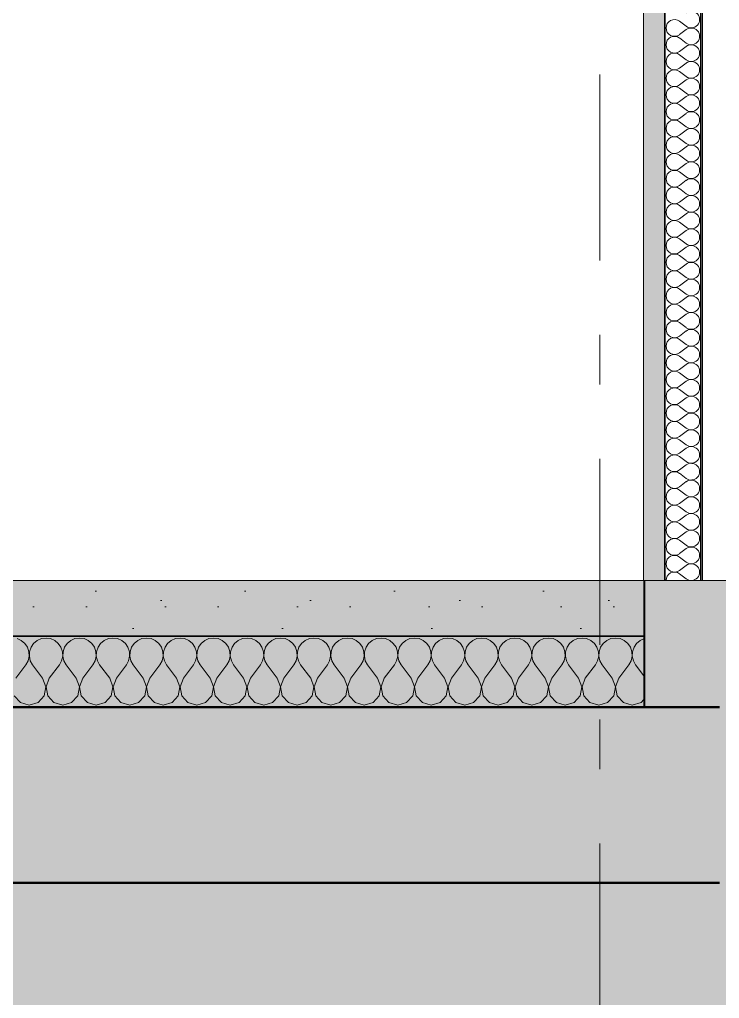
# Model space of a CAD drawing. Header units: millimetres. Extents: x -46868 to 156519, y -87156 to 18123.
# Drawn here: x 121280 to 122275, y -83250 to -81858 of the extents above; entities that cross this region are included whole.
import ezdxf
from ezdxf.enums import TextEntityAlignment as Align

# ---------------------------------------------------------------- set-up
doc = ezdxf.new("R2010")
doc.units = ezdxf.units.MM
doc.header["$MEASUREMENT"] = 0
for name, pattern in [('Dashed', [2822.222233, 1411.111116, -1411.111116]), ('Double Dashed', [546.805537, 264.583325, -105.833328, 70.555556, -105.833328]), ('Wipeout_Contour', [1000, 0, -1000])]:
    doc.linetypes.add(name, pattern=pattern)
for name, color, linetype, lineweight, true_color in [('0_Pen_No__105', 7, 'Continuous', 15, 0xa6a6a6), ('A-230-M_FLOOR.IFC Import_Pen_No__29', 7, 'Continuous', 50, 0x2a2a2a), ('HATCHING_Pen_No__145', 7, 'Continuous', 0, 0xa6a6a6), ('New_A-15-MG_Structural_Grid_Phase_2_Pen_No__222', 7, 'Continuous', 13, 0x65af33), ('New_A-20-M_Floor_Slab_Pen_No__107', 7, 'Continuous', 15, 0xa6a6a6), ('New_A-20-M_Floor_Slab_Pen_No__109', 7, 'Continuous', 15, 0xa6a6a6), ('New_A-20-M_Floor_Slab_Pen_No__162', 7, 'Continuous', 0, 0xe47200), ('New_A-25-M_Wall_Int_Pen_No__107', 7, 'Continuous', 15, 0xa6a6a6), ('New_A-25-M_Wall_Int_Pen_No__81', 7, 'Continuous', 20, 0x6a6a6a), ('S-280-M_STRUCT_FRAME.IFC Import_Pen_No__104', 7, 'Continuous', 15, 0xa6a6a6)]:
    doc.layers.add(name, color=color, linetype=linetype, lineweight=lineweight, true_color=true_color)
for name, color, linetype in [('A-230-M_FLOOR.IFC Import', 7, 'Continuous'), ('New_A-15-MG_Structural_Grid_Phase_2', 7, 'Continuous'), ('New_A-20-M_Floor_Slab', 7, 'Continuous'), ('New_A-25-M_Wall_Int', 7, 'Continuous'), ('S-280-M_STRUCT_FRAME.IFC Import', 7, 'Continuous')]:
    doc.layers.add(name, color=color, linetype=linetype)
for name, color, linetype, lineweight in [('A-230-M_FLOOR.IFC Import_Pen_No__160', 5, 'Continuous', 200), ('A-35-M_FFE_Sanitary_Pen_No__87', 8, 'Continuous', 20), ('New_A-20-M_Floor_Slab_Pen_No__1', 7, 'Continuous', 13), ('New_A-20-M_Floor_Slab_Pen_No__89', 8, 'Continuous', 20), ('New_A-25-M_Wall_Int_Pen_No__1', 7, 'Continuous', 13), ('New_A-25-M_Wall_Int_Pen_No__150', 7, 'Continuous', 0), ('New_A-25-M_Wall_Int_Pen_No__87', 8, 'Continuous', 20)]:
    doc.layers.add(name, color=color, linetype=linetype, lineweight=lineweight)
doc.styles.add('GENERATED_STYLE_1', font='')
doc.styles.get('GENERATED_STYLE_1').set_extended_font_data('Swis721 BT')

# ---------------------------------------------------------------- blocks, each defined once
blk = doc.blocks.new('*X29', base_point=(84174.4, -82656))
at = {"layer": 'New_A-25-M_Wall_Int_Pen_No__150', "linetype": 'Continuous'}
for p, q in [((122227.2, -81867.9), (122217.7, -81860.7)), ((122227.2, -81872.6), (122217.7, -81879.8)), ((122227.2, -81891.7), (122217.7, -81884.5)), ((122227.2, -81896.4), (122217.7, -81903.6)), ((122227.2, -81915.5), (122217.7, -81908.3)), ((122227.2, -81920.3), (122217.7, -81927.4)), ((122227.2, -81939.3), (122217.7, -81932.2)), ((122227.2, -81944.1), (122217.7, -81951.2)), ((122227.2, -81963.1), (122217.7, -81956)), ((122227.2, -81967.9), (122217.7, -81975)), ((122227.2, -81986.9), (122217.7, -81979.8)), ((122227.2, -81991.7), (122217.7, -81998.8)), ((122227.2, -82010.7), (122217.7, -82003.6)), ((122227.2, -82015.5), (122217.7, -82022.6)), ((122227.2, -82034.6), (122217.7, -82027.4)), ((122227.2, -82039.3), (122217.7, -82046.5)), ((122227.2, -82058.4), (122217.7, -82051.2)), ((122227.2, -82063.1), (122217.7, -82070.3)), ((122227.2, -82082.2), (122217.7, -82075)), ((122227.2, -82086.9), (122217.7, -82094.1)), ((122227.2, -82106), (122217.7, -82098.8)), ((122227.2, -82110.7), (122217.7, -82117.9)), ((122227.2, -82129.8), (122217.7, -82122.7)), ((122227.2, -82134.6), (122217.7, -82141.7)), ((122227.2, -82153.6), (122217.7, -82146.5)), ((122227.2, -82158.4), (122217.7, -82165.5)), ((122227.2, -82177.4), (122217.7, -82170.3)), ((122227.2, -82182.2), (122217.7, -82189.3)), ((122227.2, -82201.2), (122217.7, -82194.1)), ((122227.2, -82206), (122217.7, -82213.1)), ((122227.2, -82225), (122217.7, -82217.9)), ((122227.2, -82229.8), (122217.7, -82237)), ((122227.2, -82248.9), (122217.7, -82241.7)), ((122227.2, -82253.6), (122217.7, -82260.8)), ((122227.2, -82272.7), (122217.7, -82265.5)), ((122227.2, -82277.4), (122217.7, -82284.6)), ((122227.2, -82296.5), (122217.7, -82289.3)), ((122227.2, -82301.2), (122217.7, -82308.4)), ((122227.2, -82320.3), (122217.7, -82313.1)), ((122227.2, -82325.1), (122217.7, -82332.2)), ((122227.2, -82344.1), (122217.7, -82337)), ((122227.2, -82348.9), (122217.7, -82356)), ((122227.2, -82367.9), (122217.7, -82360.8)), ((122227.2, -82372.7), (122217.7, -82379.8)), ((122227.2, -82391.7), (122217.7, -82384.6)), ((122227.2, -82396.5), (122217.7, -82403.6)), ((122227.2, -82415.5), (122217.7, -82408.4)), ((122227.2, -82420.3), (122217.7, -82427.4)), ((122227.2, -82439.4), (122217.7, -82432.2)), ((122227.2, -82444.1), (122217.7, -82451.3)), ((122227.2, -82463.2), (122217.7, -82456)), ((122227.2, -82467.9), (122217.7, -82475.1)), ((122227.2, -82487), (122217.7, -82479.8)), ((122227.2, -82491.7), (122217.7, -82498.9)), ((122227.2, -82510.8), (122217.7, -82503.6)), ((122227.2, -82515.5), (122217.7, -82522.7)), ((122227.2, -82534.6), (122217.7, -82527.5)), ((122227.2, -82539.4), (122217.7, -82546.5)), ((122227.2, -82558.4), (122217.7, -82551.3)), ((122227.2, -82563.2), (122217.7, -82570.3)), ((122227.2, -82582.2), (122217.7, -82575.1)), ((122227.2, -82587), (122217.7, -82594.1)), ((122227.2, -82606), (122217.7, -82598.9)), ((122227.2, -82610.8), (122217.7, -82617.9)), ((122227.2, -82629.8), (122217.7, -82622.7)), ((122227.2, -82634.6), (122217.7, -82641.7)), ((122227.2, -82653.7), (122217.7, -82646.5))]:
    blk.add_line(p, q, dxfattribs=at)
for centre, start, end in [((122234.4, -81858.3), 233.1301, 126.8699), ((122210.5, -81870.3), 53.1301, 180), ((122210.5, -81870.3), 180, 306.8699), ((122210.5, -81894.1), 53.1301, 180), ((122234.4, -81882.2), 233.1301, 126.8699), ((122210.5, -81894.1), 180, 306.8699), ((122234.4, -81906), 233.1301, 126.8699), ((122210.5, -81917.9), 53.1301, 180), ((122210.5, -81917.9), 180, 306.8699), ((122234.4, -81929.8), 233.1301, 126.8699), ((122210.5, -81941.7), 53.1301, 180), ((122210.5, -81941.7), 180, 306.8699), ((122234.4, -81953.6), 233.1301, 126.8699), ((122210.5, -81965.5), 53.1301, 180), ((122210.5, -81965.5), 180, 306.8699), ((122234.4, -81977.4), 233.1301, 126.8699), ((122210.5, -81989.3), 53.1301, 180), ((122210.5, -81989.3), 180, 306.8699), ((122234.4, -82001.2), 233.1301, 126.8699), ((122210.5, -82013.1), 53.1301, 180), ((122210.5, -82013.1), 180, 306.8699), ((122234.4, -82025), 233.1301, 126.8699), ((122210.5, -82036.9), 53.1301, 180), ((122210.5, -82036.9), 180, 306.8699), ((122210.5, -82060.7), 53.1301, 180), ((122234.4, -82048.8), 233.1301, 126.8699), ((122210.5, -82060.7), 180, 306.8699), ((122234.4, -82072.6), 233.1301, 126.8699), ((122210.5, -82084.6), 53.1301, 180), ((122210.5, -82084.6), 180, 306.8699), ((122234.4, -82096.5), 233.1301, 126.8699), ((122210.5, -82108.4), 53.1301, 180), ((122210.5, -82108.4), 180, 306.8699), ((122234.4, -82120.3), 233.1301, 126.8699), ((122210.5, -82132.2), 53.1301, 180), ((122210.5, -82132.2), 180, 306.8699), ((122234.4, -82144.1), 233.1301, 126.8699), ((122210.5, -82156), 53.1301, 180), ((122210.5, -82156), 180, 306.8699), ((122234.4, -82167.9), 233.1301, 126.8699), ((122210.5, -82179.8), 53.1301, 180), ((122210.5, -82179.8), 180, 306.8699), ((122234.4, -82191.7), 233.1301, 126.8699), ((122210.5, -82203.6), 53.1301, 180), ((122210.5, -82203.6), 180, 306.8699), ((122210.5, -82227.4), 53.1301, 180), ((122234.4, -82215.5), 233.1301, 126.8699), ((122210.5, -82227.4), 180, 306.8699), ((122234.4, -82239.3), 233.1301, 126.8699), ((122210.5, -82251.2), 53.1301, 180), ((122210.5, -82251.2), 180, 306.8699), ((122234.4, -82263.1), 233.1301, 126.8699), ((122210.5, -82275), 53.1301, 180), ((122210.5, -82275), 180, 306.8699), ((122210.5, -82298.9), 53.1301, 180), ((122234.4, -82287), 233.1301, 126.8699), ((122210.5, -82298.9), 180, 306.8699), ((122234.4, -82310.8), 233.1301, 126.8699), ((122210.5, -82322.7), 53.1301, 180), ((122210.5, -82322.7), 180, 306.8699), ((122234.4, -82334.6), 233.1301, 126.8699), ((122210.5, -82346.5), 53.1301, 180), ((122210.5, -82346.5), 180, 306.8699), ((122234.4, -82358.4), 233.1301, 126.8699), ((122210.5, -82370.3), 53.1301, 180), ((122210.5, -82370.3), 180, 306.8699), ((122234.4, -82382.2), 233.1301, 126.8699), ((122210.5, -82394.1), 53.1301, 180), ((122210.5, -82394.1), 180, 306.8699), ((122234.4, -82406), 233.1301, 126.8699), ((122210.5, -82417.9), 53.1301, 180), ((122210.5, -82417.9), 180, 306.8699), ((122234.4, -82429.8), 233.1301, 126.8699), ((122210.5, -82441.7), 53.1301, 180), ((122210.5, -82441.7), 180, 306.8699), ((122210.5, -82465.5), 53.1301, 180), ((122234.4, -82453.6), 233.1301, 126.8699), ((122210.5, -82465.5), 180, 306.8699), ((122234.4, -82477.4), 233.1301, 126.8699), ((122210.5, -82489.4), 53.1301, 180), ((122210.5, -82489.4), 180, 306.8699), ((122234.4, -82501.3), 233.1301, 126.8699), ((122210.5, -82513.2), 53.1301, 180), ((122210.5, -82513.2), 180, 306.8699), ((122234.4, -82525.1), 233.1301, 126.8699), ((122210.5, -82537), 53.1301, 180), ((122210.5, -82537), 180, 306.8699), ((122234.4, -82548.9), 233.1301, 126.8699), ((122210.5, -82560.8), 53.1301, 180), ((122210.5, -82560.8), 180, 306.8699), ((122234.4, -82572.7), 233.1301, 126.8699), ((122210.5, -82584.6), 53.1301, 180), ((122210.5, -82584.6), 180, 306.8699), ((122234.4, -82596.5), 233.1301, 126.8699), ((122210.5, -82608.4), 53.1301, 180), ((122210.5, -82608.4), 180, 306.8699), ((122210.5, -82632.2), 53.1301, 180), ((122234.4, -82620.3), 233.1301, 126.8699), ((122210.5, -82632.2), 180, 306.8699), ((122234.4, -82644.1), 233.1301, 126.8699), ((122210.5, -82656), 53.1301, 180)]:
    blk.add_arc(centre, 11.9, start, end, dxfattribs=at)
blk = doc.blocks.new('Section Elem_3_1', base_point=(84174.4, -82656))
at = {"color": 254, "linetype": 'Wipeout_Contour', "lineweight": 0, "ltscale": 1709175.96937668}
blk.add_wipeout([(122248.5, -70688), (122248.5, -82656), (122250.6, -82656), (122250.6, -71358.6), (122248.7, -71358.6), (122248.7, -71347.7), (122250.4, -71347.7), (122250.4, -70966.9), (122248.7, -70966.9), (122248.7, -70956), (122250.6, -70956), (122250.6, -70688)], dxfattribs=at).dxf.layer = 'New_A-25-M_Wall_Int'
at = {"color": 254, "linetype": 'Wipeout_Contour', "lineweight": 0, "ltscale": 577937.175858}
blk.add_wipeout([(122162.3, -71358.6), (122155, -71358.6), (122155, -82656), (122162.3, -82656)], dxfattribs=at).dxf.layer = 'New_A-25-M_Wall_Int'
at = {"layer": 'New_A-25-M_Wall_Int_Pen_No__81', "linetype": 'Continuous', "lineweight": 0, "true_color": 0x353535}
blk.add_hatch(color=250, dxfattribs=at).paths.add_polyline_path([(122247.5, -70688), (122247.5, -82656), (122248.5, -82656), (122248.5, -70688)])
at = {"color": 254, "linetype": 'Wipeout_Contour', "lineweight": 0, "ltscale": 577956.501977}
blk.add_wipeout([(122162.3, -71358.6), (122162.3, -82656), (122166.4, -82656), (122166.4, -71358.6)], dxfattribs=at).dxf.layer = 'New_A-25-M_Wall_Int'
at = {"layer": 'New_A-25-M_Wall_Int_Pen_No__107', "linetype": 'Continuous'}
blk.add_hatch(color=256, dxfattribs=at).paths.add_polyline_path([(122166.4, -70688), (122166.4, -82656), (122181.4, -82656), (122181.4, -70688)])
at = {"layer": 'New_A-25-M_Wall_Int_Pen_No__1', "linetype": 'Continuous'}
blk.add_line((122166.4, -70688), (122166.4, -82656), dxfattribs=at)
at = {"color": 254, "linetype": 'Wipeout_Contour', "lineweight": 0, "ltscale": 577479.152142}
blk.add_wipeout([(122247.5, -70688), (122197.4, -70688), (122197.4, -82656), (122247.5, -82656)], dxfattribs=at).dxf.layer = 'New_A-25-M_Wall_Int'
at = {"layer": 'New_A-25-M_Wall_Int_Pen_No__107', "linetype": 'Continuous'}
blk.add_hatch(color=256, dxfattribs=at).paths.add_polyline_path([(122196.4, -70688), (122181.4, -70688), (122181.4, -82656), (122196.4, -82656)])
at = {"layer": 'New_A-25-M_Wall_Int_Pen_No__81', "linetype": 'Continuous', "lineweight": 0, "true_color": 0x353535}
blk.add_hatch(color=250, dxfattribs=at).paths.add_polyline_path([(122197.4, -70688), (122196.4, -70688), (122196.4, -82656), (122197.4, -82656)])
at = {"layer": 'New_A-25-M_Wall_Int_Pen_No__1', "linetype": 'Continuous'}
for p, q in [((122196.4, -70688), (122196.4, -82656)), ((122197.4, -70688), (122197.4, -82656)), ((122247.5, -70688), (122247.5, -82656)), ((122248.5, -70688), (122248.5, -82656))]:
    blk.add_line(p, q, dxfattribs=at)
at = {"layer": 'New_A-25-M_Wall_Int_Pen_No__1', "linetype": 'Continuous', "flags": 128}
blk.add_lwpolyline([(122248.5, -82656), (122247.5, -82656), (122197.4, -82656), (122196.4, -82656), (122181.4, -82656), (122167.2, -82656)], dxfattribs=at)
at = {"layer": 'New_A-25-M_Wall_Int_Pen_No__87', "linetype": 'Continuous'}
for p, q in [((122250.6, -71358.6), (122250.6, -82656)), ((122250.6, -82656), (122248.5, -82656))]:
    blk.add_line(p, q, dxfattribs=at)
at = {"layer": 'New_A-25-M_Wall_Int', "lineweight": 0}
blk.add_blockref('*X29', (84174.4, -82656), dxfattribs=at)
blk = doc.blocks.new('*X84', base_point=(84174.4, -82656))
at = {"layer": 'New_A-20-M_Floor_Slab_Pen_No__107', "linetype": 'Continuous'}
for p, q in [((121282.2, -82741.5), (121276.2, -82738.8)), ((121287.2, -82745.7), (121282.2, -82741.5)), ((121291, -82751.1), (121287.2, -82745.7)), ((121299.7, -82745.7), (121296, -82751.1)), ((121304.8, -82741.5), (121299.7, -82745.7)), ((121310.8, -82738.8), (121304.8, -82741.5)), ((121317.3, -82737.9), (121310.8, -82738.8)), ((121323.8, -82738.8), (121317.3, -82737.9)), ((121329.8, -82741.5), (121323.8, -82738.8)), ((121334.8, -82745.7), (121329.8, -82741.5)), ((121338.6, -82751.1), (121334.8, -82745.7)), ((121347.3, -82745.7), (121343.6, -82751.1)), ((121352.4, -82741.5), (121347.3, -82745.7)), ((121358.4, -82738.8), (121352.4, -82741.5)), ((121364.9, -82737.9), (121358.4, -82738.8)), ((121371.4, -82738.8), (121364.9, -82737.9)), ((121377.4, -82741.5), (121371.4, -82738.8)), ((121382.5, -82745.7), (121377.4, -82741.5)), ((121386.2, -82751.1), (121382.5, -82745.7)), ((121394.9, -82745.7), (121391.2, -82751.1)), ((121400, -82741.5), (121394.9, -82745.7)), ((121406, -82738.8), (121400, -82741.5)), ((121412.5, -82737.9), (121406, -82738.8)), ((121419, -82738.8), (121412.5, -82737.9)), ((121425, -82741.5), (121419, -82738.8)), ((121430.1, -82745.7), (121425, -82741.5)), ((121433.8, -82751.1), (121430.1, -82745.7)), ((121442.6, -82745.7), (121438.8, -82751.1)), ((121447.6, -82741.5), (121442.6, -82745.7)), ((121453.6, -82738.8), (121447.6, -82741.5)), ((121460.1, -82737.9), (121453.6, -82738.8)), ((121466.6, -82738.8), (121460.1, -82737.9)), ((121472.6, -82741.5), (121466.6, -82738.8)), ((121477.7, -82745.7), (121472.6, -82741.5)), ((121481.4, -82751.1), (121477.7, -82745.7)), ((121490.2, -82745.7), (121486.5, -82751.1)), ((121495.2, -82741.5), (121490.2, -82745.7)), ((121501.2, -82738.8), (121495.2, -82741.5)), ((121507.8, -82737.9), (121501.2, -82738.8)), ((121514.3, -82738.8), (121507.8, -82737.9)), ((121520.3, -82741.5), (121514.3, -82738.8)), ((121525.3, -82745.7), (121520.3, -82741.5)), ((121529, -82751.1), (121525.3, -82745.7)), ((121537.8, -82745.7), (121534.1, -82751.1)), ((121542.9, -82741.5), (121537.8, -82745.7)), ((121548.9, -82738.8), (121542.9, -82741.5)), ((121555.4, -82737.9), (121548.9, -82738.8)), ((121561.9, -82738.8), (121555.4, -82737.9)), ((121567.9, -82741.5), (121561.9, -82738.8)), ((121572.9, -82745.7), (121567.9, -82741.5)), ((121576.7, -82751.1), (121572.9, -82745.7)), ((121585.4, -82745.7), (121581.7, -82751.1)), ((121590.5, -82741.5), (121585.4, -82745.7)), ((121596.5, -82738.8), (121590.5, -82741.5)), ((121603, -82737.9), (121596.5, -82738.8)), ((121609.5, -82738.8), (121603, -82737.9)), ((121615.5, -82741.5), (121609.5, -82738.8)), ((121620.6, -82745.7), (121615.5, -82741.5)), ((121624.3, -82751.1), (121620.6, -82745.7)), ((121633, -82745.7), (121629.3, -82751.1)), ((121638.1, -82741.5), (121633, -82745.7)), ((121644.1, -82738.8), (121638.1, -82741.5)), ((121650.6, -82737.9), (121644.1, -82738.8)), ((121657.1, -82738.8), (121650.6, -82737.9)), ((121663.1, -82741.5), (121657.1, -82738.8)), ((121668.2, -82745.7), (121663.1, -82741.5)), ((121671.9, -82751.1), (121668.2, -82745.7)), ((121680.7, -82745.7), (121676.9, -82751.1)), ((121685.7, -82741.5), (121680.7, -82745.7)), ((121691.7, -82738.8), (121685.7, -82741.5)), ((121698.2, -82737.9), (121691.7, -82738.8)), ((121704.7, -82738.8), (121698.2, -82737.9)), ((121710.7, -82741.5), (121704.7, -82738.8)), ((121715.8, -82745.7), (121710.7, -82741.5)), ((121719.5, -82751.1), (121715.8, -82745.7)), ((121728.3, -82745.7), (121724.5, -82751.1)), ((121733.3, -82741.5), (121728.3, -82745.7)), ((121739.3, -82738.8), (121733.3, -82741.5)), ((121745.8, -82737.9), (121739.3, -82738.8)), ((121752.4, -82738.8), (121745.8, -82737.9)), ((121758.4, -82741.5), (121752.4, -82738.8)), ((121763.4, -82745.7), (121758.4, -82741.5)), ((121767.1, -82751.1), (121763.4, -82745.7)), ((121775.9, -82745.7), (121772.2, -82751.1)), ((121780.9, -82741.5), (121775.9, -82745.7)), ((121787, -82738.8), (121780.9, -82741.5)), ((121793.5, -82737.9), (121787, -82738.8)), ((121800, -82738.8), (121793.5, -82737.9)), ((121806, -82741.5), (121800, -82738.8)), ((121811, -82745.7), (121806, -82741.5)), ((121814.8, -82751.1), (121811, -82745.7)), ((121823.5, -82745.7), (121819.8, -82751.1)), ((121828.6, -82741.5), (121823.5, -82745.7)), ((121834.6, -82738.8), (121828.6, -82741.5)), ((121841.1, -82737.9), (121834.6, -82738.8)), ((121847.6, -82738.8), (121841.1, -82737.9)), ((121853.6, -82741.5), (121847.6, -82738.8)), ((121858.7, -82745.7), (121853.6, -82741.5)), ((121862.4, -82751.1), (121858.7, -82745.7)), ((121871.1, -82745.7), (121867.4, -82751.1)), ((121876.2, -82741.5), (121871.1, -82745.7)), ((121882.2, -82738.8), (121876.2, -82741.5)), ((121888.7, -82737.9), (121882.2, -82738.8)), ((121895.2, -82738.8), (121888.7, -82737.9)), ((121901.2, -82741.5), (121895.2, -82738.8)), ((121906.3, -82745.7), (121901.2, -82741.5)), ((121910, -82751.1), (121906.3, -82745.7)), ((121918.7, -82745.7), (121915, -82751.1)), ((121923.8, -82741.5), (121918.7, -82745.7)), ((121929.8, -82738.8), (121923.8, -82741.5)), ((121936.3, -82737.9), (121929.8, -82738.8)), ((121942.8, -82738.8), (121936.3, -82737.9)), ((121948.8, -82741.5), (121942.8, -82738.8)), ((121953.9, -82745.7), (121948.8, -82741.5)), ((121957.6, -82751.1), (121953.9, -82745.7)), ((121966.4, -82745.7), (121962.6, -82751.1)), ((121971.4, -82741.5), (121966.4, -82745.7)), ((121977.4, -82738.8), (121971.4, -82741.5)), ((121983.9, -82737.9), (121977.4, -82738.8)), ((121990.4, -82738.8), (121983.9, -82737.9)), ((121996.5, -82741.5), (121990.4, -82738.8)), ((122001.5, -82745.7), (121996.5, -82741.5)), ((122005.2, -82751.1), (122001.5, -82745.7)), ((122014, -82745.7), (122010.3, -82751.1)), ((122019, -82741.5), (122014, -82745.7)), ((122025.1, -82738.8), (122019, -82741.5)), ((122031.6, -82737.9), (122025.1, -82738.8)), ((122038.1, -82738.8), (122031.6, -82737.9)), ((122044.1, -82741.5), (122038.1, -82738.8)), ((122049.1, -82745.7), (122044.1, -82741.5)), ((122052.9, -82751.1), (122049.1, -82745.7)), ((122061.6, -82745.7), (122057.9, -82751.1)), ((122066.7, -82741.5), (122061.6, -82745.7)), ((122072.7, -82738.8), (122066.7, -82741.5)), ((122079.2, -82737.9), (122072.7, -82738.8)), ((122085.7, -82738.8), (122079.2, -82737.9)), ((122091.7, -82741.5), (122085.7, -82738.8)), ((122096.8, -82745.7), (122091.7, -82741.5)), ((122100.5, -82751.1), (122096.8, -82745.7)), ((122109.2, -82745.7), (122105.5, -82751.1)), ((122114.3, -82741.5), (122109.2, -82745.7)), ((122120.3, -82738.8), (122114.3, -82741.5)), ((122126.8, -82737.9), (122120.3, -82738.8)), ((122133.3, -82738.8), (122126.8, -82737.9)), ((122139.3, -82741.5), (122133.3, -82738.8)), ((122144.4, -82745.7), (122139.3, -82741.5)), ((122148.1, -82751.1), (122144.4, -82745.7)), ((122156.8, -82745.7), (122153.1, -82751.1)), ((122161.9, -82741.5), (122156.8, -82745.7)), ((122167.2, -82739.1), (122161.9, -82741.5)), ((121293.1, -82757.3), (121291, -82751.1)), ((121293.4, -82763.9), (121293.1, -82757.3)), ((121293.9, -82757.3), (121293.6, -82763.9)), ((121296, -82751.1), (121293.9, -82757.3)), ((121340.7, -82757.3), (121338.6, -82751.1)), ((121341, -82763.9), (121340.7, -82757.3)), ((121341.5, -82757.3), (121341.2, -82763.9)), ((121343.6, -82751.1), (121341.5, -82757.3)), ((121388.3, -82757.3), (121386.2, -82751.1)), ((121388.6, -82763.9), (121388.3, -82757.3)), ((121389.1, -82757.3), (121388.8, -82763.9)), ((121391.2, -82751.1), (121389.1, -82757.3)), ((121435.9, -82757.3), (121433.8, -82751.1)), ((121436.2, -82763.9), (121435.9, -82757.3)), ((121436.7, -82757.3), (121436.4, -82763.9)), ((121438.8, -82751.1), (121436.7, -82757.3)), ((121483.5, -82757.3), (121481.4, -82751.1)), ((121483.8, -82763.9), (121483.5, -82757.3)), ((121484.4, -82757.3), (121484, -82763.9)), ((121486.5, -82751.1), (121484.4, -82757.3)), ((121531.1, -82757.3), (121529, -82751.1)), ((121531.5, -82763.9), (121531.1, -82757.3)), ((121532, -82757.3), (121531.7, -82763.9)), ((121534.1, -82751.1), (121532, -82757.3)), ((121578.8, -82757.3), (121576.7, -82751.1)), ((121579.1, -82763.9), (121578.8, -82757.3)), ((121579.6, -82757.3), (121579.3, -82763.9)), ((121581.7, -82751.1), (121579.6, -82757.3)), ((121626.4, -82757.3), (121624.3, -82751.1)), ((121626.7, -82763.9), (121626.4, -82757.3)), ((121627.2, -82757.3), (121626.9, -82763.9)), ((121629.3, -82751.1), (121627.2, -82757.3)), ((121674, -82757.3), (121671.9, -82751.1)), ((121674.3, -82763.9), (121674, -82757.3)), ((121674.8, -82757.3), (121674.5, -82763.9)), ((121676.9, -82751.1), (121674.8, -82757.3)), ((121721.6, -82757.3), (121719.5, -82751.1)), ((121721.9, -82763.9), (121721.6, -82757.3)), ((121722.5, -82757.3), (121722.1, -82763.9)), ((121724.5, -82751.1), (121722.5, -82757.3)), ((121769.2, -82757.3), (121767.1, -82751.1)), ((121769.6, -82763.9), (121769.2, -82757.3)), ((121770.1, -82757.3), (121769.8, -82763.9)), ((121772.2, -82751.1), (121770.1, -82757.3)), ((121816.9, -82757.3), (121814.8, -82751.1)), ((121817.2, -82763.9), (121816.9, -82757.3)), ((121817.7, -82757.3), (121817.4, -82763.9)), ((121819.8, -82751.1), (121817.7, -82757.3)), ((121864.5, -82757.3), (121862.4, -82751.1)), ((121864.8, -82763.9), (121864.5, -82757.3)), ((121865.3, -82757.3), (121865, -82763.9)), ((121867.4, -82751.1), (121865.3, -82757.3)), ((121912.1, -82757.3), (121910, -82751.1)), ((121912.4, -82763.9), (121912.1, -82757.3)), ((121912.9, -82757.3), (121912.6, -82763.9)), ((121915, -82751.1), (121912.9, -82757.3)), ((121959.7, -82757.3), (121957.6, -82751.1)), ((121960, -82763.9), (121959.7, -82757.3)), ((121960.5, -82757.3), (121960.2, -82763.9)), ((121962.6, -82751.1), (121960.5, -82757.3)), ((122007.3, -82757.3), (122005.2, -82751.1)), ((122007.7, -82763.9), (122007.3, -82757.3)), ((122008.2, -82757.3), (122007.8, -82763.9)), ((122010.3, -82751.1), (122008.2, -82757.3)), ((122055, -82757.3), (122052.9, -82751.1)), ((122055.3, -82763.9), (122055, -82757.3)), ((122055.8, -82757.3), (122055.5, -82763.9)), ((122057.9, -82751.1), (122055.8, -82757.3)), ((122102.6, -82757.3), (122100.5, -82751.1)), ((122102.9, -82763.9), (122102.6, -82757.3)), ((122103.4, -82757.3), (122103.1, -82763.9)), ((122105.5, -82751.1), (122103.4, -82757.3)), ((122150.2, -82757.3), (122148.1, -82751.1)), ((122150.5, -82763.9), (122150.2, -82757.3)), ((122151, -82757.3), (122150.7, -82763.9)), ((122153.1, -82751.1), (122151, -82757.3)), ((121288.7, -82776), (121291.9, -82770.3)), ((121291.9, -82770.3), (121293.4, -82763.9)), ((121293.6, -82763.9), (121295, -82770.3)), ((121295, -82770.3), (121298.2, -82776)), ((121336.3, -82776), (121339.5, -82770.3)), ((121339.5, -82770.3), (121341, -82763.9)), ((121341.2, -82763.9), (121342.7, -82770.3)), ((121342.7, -82770.3), (121345.8, -82776)), ((121383.9, -82776), (121387.1, -82770.3)), ((121387.1, -82770.3), (121388.6, -82763.9)), ((121388.8, -82763.9), (121390.3, -82770.3)), ((121390.3, -82770.3), (121393.5, -82776)), ((121431.6, -82776), (121434.7, -82770.3)), ((121434.7, -82770.3), (121436.2, -82763.9)), ((121436.4, -82763.9), (121437.9, -82770.3)), ((121437.9, -82770.3), (121441.1, -82776)), ((121479.2, -82776), (121482.4, -82770.3)), ((121482.4, -82770.3), (121483.8, -82763.9)), ((121484, -82763.9), (121485.5, -82770.3)), ((121485.5, -82770.3), (121488.7, -82776)), ((121526.8, -82776), (121530, -82770.3)), ((121530, -82770.3), (121531.5, -82763.9)), ((121531.7, -82763.9), (121533.1, -82770.3)), ((121533.1, -82770.3), (121536.3, -82776)), ((121574.4, -82776), (121577.6, -82770.3)), ((121577.6, -82770.3), (121579.1, -82763.9)), ((121579.3, -82763.9), (121580.8, -82770.3)), ((121580.8, -82770.3), (121583.9, -82776)), ((121622, -82776), (121625.2, -82770.3)), ((121625.2, -82770.3), (121626.7, -82763.9)), ((121626.9, -82763.9), (121628.4, -82770.3)), ((121628.4, -82770.3), (121631.6, -82776)), ((121669.7, -82776), (121672.8, -82770.3)), ((121672.8, -82770.3), (121674.3, -82763.9)), ((121674.5, -82763.9), (121676, -82770.3)), ((121676, -82770.3), (121679.2, -82776)), ((121717.3, -82776), (121720.5, -82770.3)), ((121720.5, -82770.3), (121721.9, -82763.9)), ((121722.1, -82763.9), (121723.6, -82770.3)), ((121723.6, -82770.3), (121726.8, -82776)), ((121764.9, -82776), (121768.1, -82770.3)), ((121768.1, -82770.3), (121769.6, -82763.9)), ((121769.8, -82763.9), (121771.2, -82770.3)), ((121771.2, -82770.3), (121774.4, -82776)), ((121812.5, -82776), (121815.7, -82770.3)), ((121815.7, -82770.3), (121817.2, -82763.9)), ((121817.4, -82763.9), (121818.9, -82770.3)), ((121818.9, -82770.3), (121822, -82776)), ((121860.1, -82776), (121863.3, -82770.3)), ((121863.3, -82770.3), (121864.8, -82763.9)), ((121865, -82763.9), (121866.5, -82770.3)), ((121866.5, -82770.3), (121869.7, -82776)), ((121907.8, -82776), (121910.9, -82770.3)), ((121910.9, -82770.3), (121912.4, -82763.9)), ((121912.6, -82763.9), (121914.1, -82770.3)), ((121914.1, -82770.3), (121917.3, -82776)), ((121955.4, -82776), (121958.5, -82770.3)), ((121958.5, -82770.3), (121960, -82763.9)), ((121960.2, -82763.9), (121961.7, -82770.3)), ((121961.7, -82770.3), (121964.9, -82776)), ((122003, -82776), (122006.2, -82770.3)), ((122006.2, -82770.3), (122007.7, -82763.9)), ((122007.8, -82763.9), (122009.3, -82770.3)), ((122009.3, -82770.3), (122012.5, -82776)), ((122050.6, -82776), (122053.8, -82770.3)), ((122053.8, -82770.3), (122055.3, -82763.9)), ((122055.5, -82763.9), (122057, -82770.3)), ((122057, -82770.3), (122060.1, -82776)), ((122098.2, -82776), (122101.4, -82770.3)), ((122101.4, -82770.3), (122102.9, -82763.9)), ((122103.1, -82763.9), (122104.6, -82770.3)), ((122104.6, -82770.3), (122107.8, -82776)), ((122145.8, -82776), (122149, -82770.3)), ((122149, -82770.3), (122150.5, -82763.9)), ((122150.7, -82763.9), (122152.2, -82770.3)), ((122152.2, -82770.3), (122155.4, -82776)), ((121274.4, -82795.1), (121288.7, -82776)), ((121312.5, -82795.1), (121298.2, -82776)), ((121322, -82795.1), (121336.3, -82776)), ((121360.1, -82795.1), (121345.8, -82776)), ((121369.7, -82795.1), (121383.9, -82776)), ((121407.8, -82795.1), (121393.5, -82776)), ((121417.3, -82795.1), (121431.6, -82776)), ((121455.4, -82795.1), (121441.1, -82776)), ((121464.9, -82795.1), (121479.2, -82776)), ((121503, -82795.1), (121488.7, -82776)), ((121512.5, -82795.1), (121526.8, -82776)), ((121550.6, -82795.1), (121536.3, -82776)), ((121560.1, -82795.1), (121574.4, -82776)), ((121598.2, -82795.1), (121583.9, -82776)), ((121607.8, -82795.1), (121622, -82776)), ((121645.8, -82795.1), (121631.6, -82776)), ((121655.4, -82795.1), (121669.7, -82776)), ((121693.5, -82795.1), (121679.2, -82776)), ((121703, -82795.1), (121717.3, -82776)), ((121741.1, -82795.1), (121726.8, -82776)), ((121750.6, -82795.1), (121764.9, -82776)), ((121788.7, -82795.1), (121774.4, -82776)), ((121798.2, -82795.1), (121812.5, -82776)), ((121836.3, -82795.1), (121822, -82776)), ((121845.8, -82795.1), (121860.1, -82776)), ((121883.9, -82795.1), (121869.7, -82776)), ((121893.5, -82795.1), (121907.8, -82776)), ((121931.6, -82795.1), (121917.3, -82776)), ((121941.1, -82795.1), (121955.4, -82776)), ((121979.2, -82795.1), (121964.9, -82776)), ((121988.7, -82795.1), (122003, -82776)), ((122026.8, -82795.1), (122012.5, -82776)), ((122036.3, -82795.1), (122050.6, -82776)), ((122074.4, -82795.1), (122060.1, -82776)), ((122083.9, -82795.1), (122098.2, -82776)), ((122122, -82795.1), (122107.8, -82776)), ((122131.6, -82795.1), (122145.8, -82776)), ((122167.2, -82791.8), (122155.4, -82776)), ((121317.2, -82807.2), (121312.5, -82795.1)), ((121322, -82795.1), (121317.4, -82807.2)), ((121364.8, -82807.2), (121360.1, -82795.1)), ((121369.7, -82795.1), (121365, -82807.2)), ((121412.4, -82807.2), (121407.8, -82795.1)), ((121417.3, -82795.1), (121412.6, -82807.2)), ((121460, -82807.2), (121455.4, -82795.1)), ((121464.9, -82795.1), (121460.2, -82807.2)), ((121507.7, -82807.2), (121503, -82795.1)), ((121512.5, -82795.1), (121507.8, -82807.2)), ((121555.3, -82807.2), (121550.6, -82795.1)), ((121560.1, -82795.1), (121555.5, -82807.2)), ((121602.9, -82807.2), (121598.2, -82795.1)), ((121607.8, -82795.1), (121603.1, -82807.2)), ((121650.5, -82807.2), (121645.8, -82795.1)), ((121655.4, -82795.1), (121650.7, -82807.2)), ((121698.1, -82807.2), (121693.5, -82795.1)), ((121703, -82795.1), (121698.3, -82807.2)), ((121745.7, -82807.2), (121741.1, -82795.1)), ((121750.6, -82795.1), (121745.9, -82807.2)), ((121793.4, -82807.2), (121788.7, -82795.1)), ((121798.2, -82795.1), (121793.6, -82807.2)), ((121841, -82807.2), (121836.3, -82795.1)), ((121845.8, -82795.1), (121841.2, -82807.2)), ((121888.6, -82807.2), (121883.9, -82795.1)), ((121893.5, -82795.1), (121888.8, -82807.2)), ((121936.2, -82807.2), (121931.6, -82795.1)), ((121941.1, -82795.1), (121936.4, -82807.2)), ((121983.8, -82807.2), (121979.2, -82795.1)), ((121988.7, -82795.1), (121984, -82807.2)), ((122031.5, -82807.2), (122026.8, -82795.1)), ((122036.3, -82795.1), (122031.7, -82807.2)), ((122079.1, -82807.2), (122074.4, -82795.1)), ((122083.9, -82795.1), (122079.3, -82807.2)), ((122126.7, -82807.2), (122122, -82795.1)), ((122131.6, -82795.1), (122126.9, -82807.2)), ((121314.8, -82820), (121317.2, -82807.2)), ((121317.4, -82807.2), (121319.8, -82820)), ((121362.4, -82820), (121364.8, -82807.2)), ((121365, -82807.2), (121367.4, -82820)), ((121410, -82820), (121412.4, -82807.2)), ((121412.6, -82807.2), (121415, -82820)), ((121457.6, -82820), (121460, -82807.2)), ((121460.2, -82807.2), (121462.6, -82820)), ((121505.2, -82820), (121507.7, -82807.2)), ((121507.8, -82807.2), (121510.3, -82820)), ((121552.9, -82820), (121555.3, -82807.2)), ((121555.5, -82807.2), (121557.9, -82820)), ((121600.5, -82820), (121602.9, -82807.2)), ((121603.1, -82807.2), (121605.5, -82820)), ((121648.1, -82820), (121650.5, -82807.2)), ((121650.7, -82807.2), (121653.1, -82820)), ((121695.7, -82820), (121698.1, -82807.2)), ((121698.3, -82807.2), (121700.7, -82820)), ((121743.3, -82820), (121745.7, -82807.2)), ((121745.9, -82807.2), (121748.4, -82820)), ((121791, -82820), (121793.4, -82807.2)), ((121793.6, -82807.2), (121796, -82820)), ((121838.6, -82820), (121841, -82807.2)), ((121841.2, -82807.2), (121843.6, -82820)), ((121886.2, -82820), (121888.6, -82807.2)), ((121888.8, -82807.2), (121891.2, -82820)), ((121933.8, -82820), (121936.2, -82807.2)), ((121936.4, -82807.2), (121938.8, -82820)), ((121981.4, -82820), (121983.8, -82807.2)), ((121984, -82807.2), (121986.5, -82820)), ((122029, -82820), (122031.5, -82807.2)), ((122031.7, -82807.2), (122034.1, -82820)), ((122076.7, -82820), (122079.1, -82807.2)), ((122079.3, -82807.2), (122081.7, -82820)), ((122124.3, -82820), (122126.7, -82807.2)), ((122126.9, -82807.2), (122129.3, -82820)), ((121272.2, -82820), (121280.9, -82829.6)), ((121280.9, -82829.6), (121293.5, -82833.2)), ((121293.5, -82833.2), (121306, -82829.6)), ((121306, -82829.6), (121314.8, -82820)), ((121319.8, -82820), (121328.6, -82829.6)), ((121328.6, -82829.6), (121341.1, -82833.2)), ((121341.1, -82833.2), (121353.6, -82829.6)), ((121353.6, -82829.6), (121362.4, -82820)), ((121367.4, -82820), (121376.2, -82829.6)), ((121376.2, -82829.6), (121388.7, -82833.2)), ((121388.7, -82833.2), (121401.2, -82829.6)), ((121401.2, -82829.6), (121410, -82820)), ((121415, -82820), (121423.8, -82829.6)), ((121423.8, -82829.6), (121436.3, -82833.2)), ((121436.3, -82833.2), (121448.8, -82829.6)), ((121448.8, -82829.6), (121457.6, -82820)), ((121462.6, -82820), (121471.4, -82829.6)), ((121471.4, -82829.6), (121483.9, -82833.2)), ((121483.9, -82833.2), (121496.5, -82829.6)), ((121496.5, -82829.6), (121505.2, -82820)), ((121510.3, -82820), (121519, -82829.6)), ((121519, -82829.6), (121531.6, -82833.2)), ((121531.6, -82833.2), (121544.1, -82829.6)), ((121544.1, -82829.6), (121552.9, -82820)), ((121557.9, -82820), (121566.7, -82829.6)), ((121566.7, -82829.6), (121579.2, -82833.2)), ((121579.2, -82833.2), (121591.7, -82829.6)), ((121591.7, -82829.6), (121600.5, -82820)), ((121605.5, -82820), (121614.3, -82829.6)), ((121614.3, -82829.6), (121626.8, -82833.2)), ((121626.8, -82833.2), (121639.3, -82829.6)), ((121639.3, -82829.6), (121648.1, -82820)), ((121653.1, -82820), (121661.9, -82829.6)), ((121661.9, -82829.6), (121674.4, -82833.2)), ((121674.4, -82833.2), (121686.9, -82829.6)), ((121686.9, -82829.6), (121695.7, -82820)), ((121700.7, -82820), (121709.5, -82829.6)), ((121709.5, -82829.6), (121722, -82833.2)), ((121722, -82833.2), (121734.6, -82829.6)), ((121734.6, -82829.6), (121743.3, -82820)), ((121748.4, -82820), (121757.1, -82829.6)), ((121757.1, -82829.6), (121769.7, -82833.2)), ((121769.7, -82833.2), (121782.2, -82829.6)), ((121782.2, -82829.6), (121791, -82820)), ((121796, -82820), (121804.8, -82829.6)), ((121804.8, -82829.6), (121817.3, -82833.2)), ((121817.3, -82833.2), (121829.8, -82829.6)), ((121829.8, -82829.6), (121838.6, -82820)), ((121843.6, -82820), (121852.4, -82829.6)), ((121852.4, -82829.6), (121864.9, -82833.2)), ((121864.9, -82833.2), (121877.4, -82829.6)), ((121877.4, -82829.6), (121886.2, -82820)), ((121891.2, -82820), (121900, -82829.6)), ((121900, -82829.6), (121912.5, -82833.2)), ((121912.5, -82833.2), (121925, -82829.6)), ((121925, -82829.6), (121933.8, -82820)), ((121938.8, -82820), (121947.6, -82829.6)), ((121947.6, -82829.6), (121960.1, -82833.2)), ((121960.1, -82833.2), (121972.6, -82829.6)), ((121972.6, -82829.6), (121981.4, -82820)), ((121986.5, -82820), (121995.2, -82829.6)), ((121995.2, -82829.6), (122007.8, -82833.2)), ((122007.8, -82833.2), (122020.3, -82829.6)), ((122020.3, -82829.6), (122029, -82820)), ((122034.1, -82820), (122042.9, -82829.6)), ((122042.9, -82829.6), (122055.4, -82833.2)), ((122055.4, -82833.2), (122067.9, -82829.6)), ((122067.9, -82829.6), (122076.7, -82820)), ((122081.7, -82820), (122090.5, -82829.6)), ((122090.5, -82829.6), (122103, -82833.2)), ((122103, -82833.2), (122115.5, -82829.6)), ((122115.5, -82829.6), (122124.3, -82820)), ((122129.3, -82820), (122138.1, -82829.6)), ((122138.1, -82829.6), (122150.6, -82833.2)), ((122150.6, -82833.2), (122163.1, -82829.6)), ((122163.1, -82829.6), (122167.2, -82825.1))]:
    blk.add_line(p, q, dxfattribs=at)
blk = doc.blocks.new('Section Elem_57_1', base_point=(84174.4, -82656))
at = {"color": 254, "linetype": 'Wipeout_Contour', "lineweight": 0, "ltscale": 590098.535903}
blk.add_wipeout([(122168.3, -82656), (122167.2, -82656), (122167.2, -82735), (122168.3, -82735)], dxfattribs=at).dxf.layer = 'New_A-20-M_Floor_Slab'
at = {"color": 254, "linetype": 'Wipeout_Contour', "lineweight": 0, "ltscale": 590300.41944}
blk.add_wipeout([(122167.2, -82835.5), (122168.3, -82835.5), (122168.3, -82735.5), (122167.2, -82735.5)], dxfattribs=at).dxf.layer = 'New_A-20-M_Floor_Slab'
at = {"color": 254, "linetype": 'Wipeout_Contour', "lineweight": 0, "ltscale": 590187.663941}
blk.add_wipeout([(122168.3, -82735.5), (122168.3, -82735), (122167.2, -82735), (122167.2, -82735.5)], dxfattribs=at).dxf.layer = 'New_A-20-M_Floor_Slab'
at = {"color": 254, "linetype": 'Wipeout_Contour', "lineweight": 0, "ltscale": 587069.284243}
blk.add_wipeout([(122167.2, -82656), (120335, -82656), (120335, -82735), (122167.2, -82735)], dxfattribs=at).dxf.layer = 'New_A-20-M_Floor_Slab'
at = {"layer": 'New_A-20-M_Floor_Slab_Pen_No__109', "linetype": 'Continuous'}
h = blk.add_hatch(dxfattribs=at)
h.set_pattern_fill('Lightweight_Concrete_0001', color=256, style=0, pattern_type=2)
h.set_pattern_definition([(0, (84174.4, -82656.04), (0, 389.7114), [24.375, -200.625]), (0, (84286.9, -82461.2), (0, 389.7114), [24.375, -200.625]), (60, (84174.4, -82656.04), (-337.5, 194.8557), [24.375, -200.625]), (60, (84399.4, -82656.04), (-337.5, 194.8557), [24.375, -200.625]), (120, (84198.8, -82656.04), (337.5, 194.8557), [24.375, -200.625]), (120, (84423.8, -82656.04), (337.5, 194.8557), [24.375, -200.625]), (0, (84174.42, -82618.54), (0, 75), [0, -75, 0, -112.5]), (45, (84211.92, -82618.54), (-53.03301, 53.03301), [0, -56.25, 0, -93.75])])
h.paths.add_polyline_path([(122167.2, -82656), (120335, -82656), (120335, -82735), (122167.2, -82735)])
at = {"layer": 'New_A-20-M_Floor_Slab_Pen_No__1', "linetype": 'Continuous'}
for p, q in [((122166.4, -82656), (120335, -82656)), ((122167.2, -82656), (122166.4, -82656))]:
    blk.add_line(p, q, dxfattribs=at)
at = {"color": 254, "linetype": 'Wipeout_Contour', "lineweight": 0, "ltscale": 587272.214484}
blk.add_wipeout([(120335, -82835.5), (122167.2, -82835.5), (122167.2, -82735.5), (120335, -82735.5)], dxfattribs=at).dxf.layer = 'New_A-20-M_Floor_Slab'
at = {"layer": 'New_A-20-M_Floor_Slab_Pen_No__162', "linetype": 'Continuous'}
blk.add_hatch(color=256, dxfattribs=at).paths.add_polyline_path([(122167.2, -82735), (120335, -82735), (120335, -82735.5), (122167.2, -82735.5)])
at = {"layer": 'New_A-20-M_Floor_Slab_Pen_No__1', "linetype": 'Continuous'}
for p, q in [((122167.2, -82735), (120335, -82735)), ((122167.2, -82735.5), (120335, -82735.5)), ((122167.2, -82835.5), (120335, -82835.5))]:
    blk.add_line(p, q, dxfattribs=at)
at = {"layer": 'New_A-20-M_Floor_Slab_Pen_No__1', "linetype": 'Continuous', "flags": 128}
blk.add_lwpolyline([(122167.2, -82656), (122167.2, -82735), (122167.2, -82735.5), (122167.2, -82835.5)], dxfattribs=at)
at = {"layer": 'New_A-20-M_Floor_Slab_Pen_No__89', "linetype": 'Continuous'}
for p, q in [((122168.3, -82656), (122168.3, -82735)), ((122168.3, -82735.5), (122168.3, -82735)), ((122168.3, -82735.5), (122168.3, -82835.5)), ((122168.3, -82835.5), (122167.2, -82835.5))]:
    blk.add_line(p, q, dxfattribs=at)
at = {"layer": 'New_A-20-M_Floor_Slab', "lineweight": 0}
blk.add_blockref('*X84', (84174.4, -82656), dxfattribs=at)
blk = doc.blocks.new('Section Elem_79_1', base_point=(84174.4, -82656))
at = {"layer": 'A-230-M_FLOOR.IFC Import_Pen_No__160', "linetype": 'Continuous', "lineweight": 0, "true_color": 0x00007f}
blk.add_hatch(color=176, dxfattribs=at).paths.add_polyline_path([(122274.5, -83086), (122274.5, -82836), (120335, -82836), (120335, -83086)])
at = {"layer": 'A-230-M_FLOOR.IFC Import_Pen_No__29', "linetype": 'Continuous'}
for p, q in [((122274.5, -82836), (120335, -82836)), ((122274.5, -83086), (120699.3, -83086))]:
    blk.add_line(p, q, dxfattribs=at)
blk = doc.blocks.new('Section Elem_80_1', base_point=(84174.4, -82656))
at = {"color": 254, "linetype": 'Wipeout_Contour', "lineweight": 0, "ltscale": 592860.864343}
blk.add_wipeout([(122774.5, -83156), (122774.6, -83156), (122774.6, -82906), (122774.5, -82906)], dxfattribs=at).dxf.layer = 'S-280-M_STRUCT_FRAME.IFC Import'
at = {"layer": 'S-280-M_STRUCT_FRAME.IFC Import_Pen_No__104', "linetype": 'Continuous', "lineweight": 0, "true_color": 0x535353}
blk.add_hatch(color=251, dxfattribs=at).paths.add_polyline_path([(122274.5, -82656), (122274.5, -83156), (122774.5, -83156), (122774.5, -82656)])
blk = doc.blocks.new('Standard grid marker[4]_1', base_point=(122104.6, -61251.4))
at = {"layer": 'New_A-15-MG_Structural_Grid_Phase_2_Pen_No__222', "linetype": 'Double Dashed'}
blk.add_line((122104.6, -62251.4), (122104.6, -85656), dxfattribs=at)
at = {"layer": 'New_A-15-MG_Structural_Grid_Phase_2_Pen_No__222', "style": 'GENERATED_STYLE_1'}
for tag, p in [('AC_MarkerText_1_0', (122104.6, -60984.4)), ('AC_MarkerText_1_1', (122104.6, -86889))]:
    blk.add_attdef(tag, text='', height=175, rotation=360, dxfattribs=at).set_placement(p, align=Align.MIDDLE_CENTER)
blk = doc.blocks.new('S-21 Building Section_STORY_MARKER', base_point=(84174.4, -82656))
at = {"layer": '0_Pen_No__105', "linetype": 'Dashed', "ltscale": 0.1}
blk.add_line((120335, -82656), (144760.3, -82656), dxfattribs=at)

msp = doc.modelspace()

# ---------------------------------------------------------------- block references
at = {"layer": 'New_A-25-M_Wall_Int', "lineweight": 0}
msp.add_blockref('Section Elem_3_1', (84174.4, -82656), dxfattribs=at)

# ---------------------------------------------------------------- next in the draw order: block references
at = {"layer": 'New_A-20-M_Floor_Slab', "lineweight": 0}
msp.add_blockref('Section Elem_57_1', (84174.4, -82656), dxfattribs=at)

# ---------------------------------------------------------------- next in the draw order: block references
at = {"layer": 'A-230-M_FLOOR.IFC Import', "lineweight": 0}
msp.add_blockref('Section Elem_79_1', (84174.4, -82656), dxfattribs=at)

# ---------------------------------------------------------------- next in the draw order: block references
at = {"layer": 'S-280-M_STRUCT_FRAME.IFC Import', "lineweight": 0}
msp.add_blockref('Section Elem_80_1', (84174.4, -82656), dxfattribs=at)

# ---------------------------------------------------------------- next in the draw order: hatches: boundary and pattern name
at = {"layer": 'HATCHING_Pen_No__145', "linetype": 'Continuous'}
msp.add_hatch(color=256, dxfattribs=at).paths.add_polyline_path([(144955.5, -82656), (120011.8, -82656), (120011.8, -84656.4), (144955.5, -84656.4)])

# ---------------------------------------------------------------- next in the draw order: linework, layer by layer
at = {"layer": 'A-35-M_FFE_Sanitary_Pen_No__87', "linetype": 'Continuous'}
msp.add_line((144955.5, -82656), (120011.8, -82656), dxfattribs=at)

# ---------------------------------------------------------------- next in the draw order: block references
at = {"layer": 'New_A-15-MG_Structural_Grid_Phase_2', "color": 8, "linetype": 'Continuous', "lineweight": 15}
msp.add_blockref('Standard grid marker[4]_1', (122104.6, -61251.4), dxfattribs=at)

# ---------------------------------------------------------------- next in the draw order: block references
at = {"linetype": 'Continuous', "lineweight": 0}
msp.add_blockref('S-21 Building Section_STORY_MARKER', (84174.4, -82656), dxfattribs=at)

doc.saveas('drawing.dxf')
